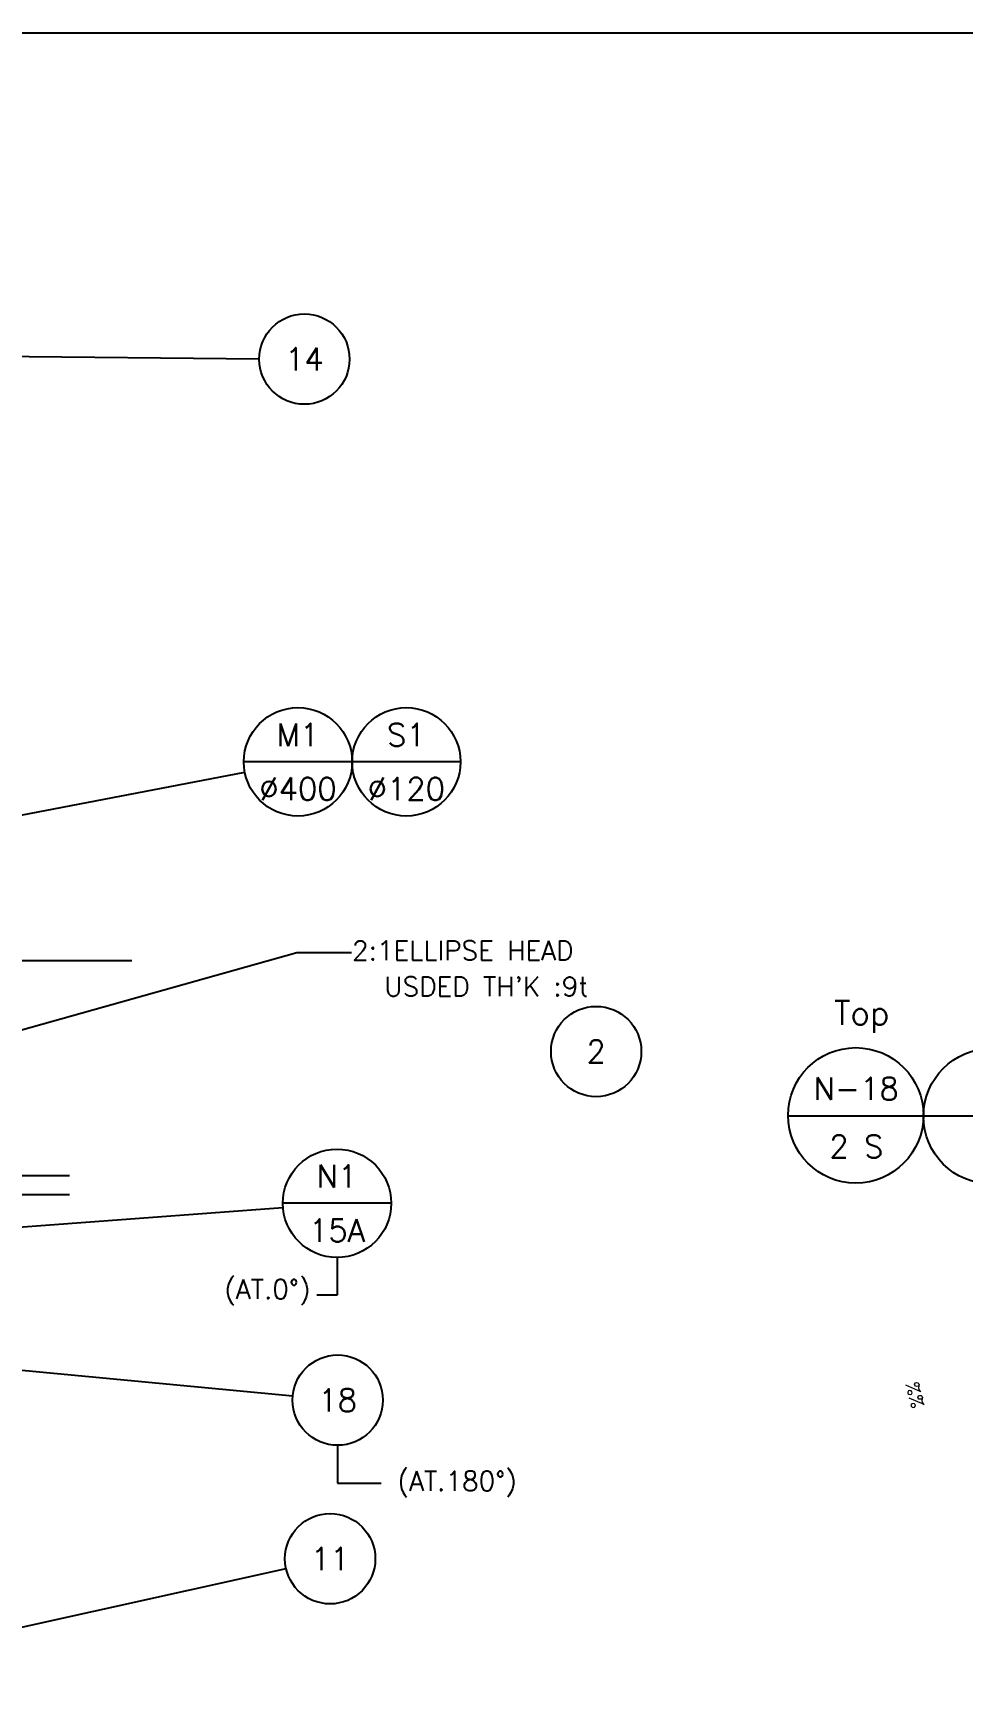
# Model space of a CAD drawing. Extents: x -25020 to 76207, y -43768 to 84651.
# Drawn here: x 3311 to 5040, y 4077 to 7142 of the extents above; entities that cross this region are included whole.
import ezdxf
from ezdxf.enums import TextEntityAlignment as Align

# ---------------------------------------------------------------- set-up
doc = ezdxf.new("R2010")
doc.units = 0
doc.header["$LTSCALE"] = 120
doc.header["$MEASUREMENT"] = 0
doc.linetypes.add('CADRA_SOLID', pattern=[0])
for name, color, linetype in [('3', 3, 'CADRA_SOLID'), ('4', 130, 'CONTINUOUS'), ('L2', 2, 'CONTINUOUS'), ('L3', 3, 'CONTINUOUS'), ('치수선', 4, 'CONTINUOUS')]:
    doc.layers.add(name, color=color, linetype=linetype)
doc.styles.add('GHS', font='romans.shx', dxfattribs={"bigfont": 'ghs.shx'})
doc.styles.add('ROMANS', font='romans.shx')
doc.styles.get("Standard").update_dxf_attribs({"font": 'romans.shx'})

msp = doc.modelspace()

# ---------------------------------------------------------------- linework, layer by layer
at = {"layer": '3', "lineweight": -2}
for p, q in [((3023.55, 6543.54), (3732.24, 6536.67)), ((2733.69, 5581.2), (3705.25, 5767.79)), ((2839.86, 4077.14), (3782.09, 4286.4))]:
    msp.add_line(p, q, dxfattribs=at)
at = {"layer": '4', "lineweight": -2}
msp.add_line((0, 7142.48), (10198.02, 7142.48), dxfattribs=at)
msp.add_line((0, 7142.48), (10198.02, 7142.48), dxfattribs=at)
at = {"layer": 'L2', "lineweight": -2}
for p, q in [((3905.04, 5786.81), (3703.44, 5786.81)), ((4106.64, 5786.81), (3905.04, 5786.81)), ((3977.75, 4965.68), (3776.15, 4965.68))]:
    msp.add_line(p, q, dxfattribs=at)
for centre, radius in [((3816.23, 6535.85), 84), ((3804.24, 5786.81), 100.8), ((4005.84, 5786.81), 100.8), ((4359, 5248), 84), ((3876.95, 4965.68), 100.8), ((3878.1, 4599.61), 84), ((3864.1, 4304.61), 84)]:
    msp.add_circle(centre, radius, dxfattribs=at)
at = {"layer": 'L3', "lineweight": -2}
for p, q in [((4967.87, 5127.65), (4715.99, 5127.65)), ((5219.78, 5127.65), (4967.87, 5127.65)), ((2983.89, 4899.12), (3776.43, 4958.19))]:
    msp.add_line(p, q, dxfattribs=at)
for centre in [(4841.93, 5129.24), (5093.83, 5127.65)]:
    msp.add_circle(centre, 125.95, dxfattribs=at)
at = {"layer": '치수선', "linetype": 'Continuous', "lineweight": -2}
for p, q in [((2139.47, 5417.12), (3487, 5417.12)), ((2139.47, 5417.12), (3495, 5417.12)), ((2139.47, 5417.12), (3379, 5417.12)), ((2139.47, 5417.12), (3379, 5417.12)), ((2967.47, 5017.12), (3379, 5017.12)), ((2967.47, 4982.12), (3379, 4982.12)), ((3876.95, 4864.88), (3876.95, 4794.72)), ((3876.95, 4794.72), (3839.53, 4794.72)), ((3878.1, 4515.61), (3878.1, 4445.45)), ((3878.1, 4445.45), (3958.79, 4445.45))]:
    msp.add_line(p, q, dxfattribs=at)
for points in [[(2908.13, 5181.23), (3802, 5432), (3904, 5432)], [(3035.34, 4679.29), (3794.47, 4607.52)]]:
    msp.add_lwpolyline(points, dxfattribs=at)

# ---------------------------------------------------------------- texts
at = {"layer": '4', "lineweight": -2, "style": 'ROMANS'}
for s, height, p in [('14', 41.984, (3816.23, 6535.85)), ('M1', 41.984, (3804.24, 5837.21)), ('S1', 41.984, (4005.84, 5837.21)), ('%%c400', 41.984, (3804.24, 5736.41)), ('%%c120', 41.984, (4005.84, 5736.41)), ('2', 41.98, (4359, 5248)), ('N1', 41.984, (3876.95, 5016.08)), ('15A', 41.984, (3876.95, 4915.28)), ('18', 41.984, (3878.1, 4599.61)), ('11', 41.984, (3864.1, 4304.61))]:
    msp.add_text(s, height=height, dxfattribs=at).set_placement(p, align=Align.MIDDLE_CENTER)
for s, height, p in [('Top', 44.608, (4801.54, 5297.42)), ('N-18', 41.984, (4763.67, 5157.93)), ('2 S', 41.984, (4792.71, 5050.45))]:
    msp.add_text(s, height=height, dxfattribs=at).set_placement(p)
at = {"layer": '치수선', "linetype": 'Continuous', "lineweight": -2}
for s, p in [('2:1ELLIPSE HEAD', (3904.86, 5417.86)), ("USDED TH'K :9t", (3964.86, 5351))]:
    msp.add_text(s, height=36, dxfattribs=at).set_placement(p)
at = {"layer": '치수선', "color": 4, "linetype": 'Continuous', "lineweight": 0, "style": 'GHS'}
msp.add_text('%%', height=24, rotation=284.49062, dxfattribs=at).set_placement((4934.37, 4630.13))
at = {"layer": '치수선', "linetype": 'Continuous', "lineweight": 0, "insert": (3916, 5450), "char_height": 36, "attachment_point": 1}
msp.add_mtext('\\A1;', dxfattribs=at)
at = {"layer": '치수선', "linetype": 'Continuous', "lineweight": -2, "char_height": 36, "width": 417.8667, "attachment_point": 9}
for s, insert in [('(AT.0%%D)', (3827.53, 4775.98)), ('(AT.180%%D)', (4211.35, 4419.22))]:
    msp.add_mtext(s, dxfattribs=dict(at, insert=insert))
at = {"layer": '치수선', "linetype": 'Continuous', "lineweight": 0, "insert": (3890.1, 4617.61), "char_height": 36, "width": 69, "attachment_point": 1}
msp.add_mtext('\\A1;', dxfattribs=at)

doc.saveas('drawing.dxf')
